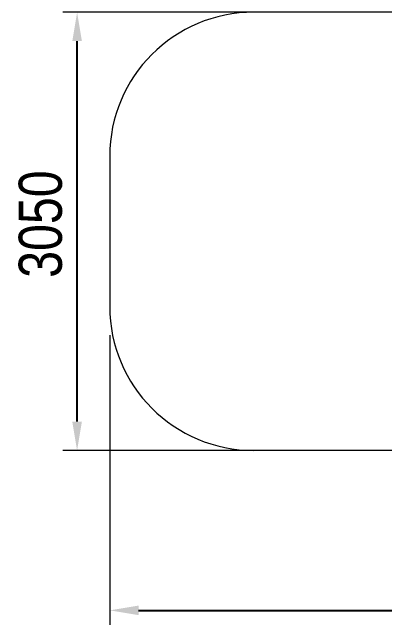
# Model space of a CAD drawing. Header units: millimetres. Extents: x -4194 to 3683, y -2760 to 1498.
# Drawn here: x -4194 to -1608, y -2760 to 1492 of the extents above; entities that cross this region are included whole.
import ezdxf

# ---------------------------------------------------------------- set-up
doc = ezdxf.new("R2010")
doc.units = ezdxf.units.MM
doc.layers.add('DIKOM_ЗОНА', color=80, linetype='Continuous')
doc.layers.add('DIKOM_РАЗМЕР_ЗОНА', color=7, linetype='Continuous')
doc.styles.add('style1', font='arialbd.ttf', dxfattribs={"width": 0.8})
doc.dimstyles.new('1-50', dxfattribs={"dimtxt": 300, "dimasz": 200, "dimexe": 100, "dimexo": 0, "dimgap": 100, "dimtad": 1, "dimtxsty": 'style1', "dimcen": 200, "dimclrd": 7, "dimclre": 7, "dimclrt": 7, "dimadec": 1, "dimazin": 2, "dimtfac": 1, "dimtmove": 0, "dimatfit": 2, "dimfxl": 0, "dimlwd": 25, "dimlwe": 18, "dimarcsym": 0})

# ---------------------------------------------------------------- blocks, each defined once
blk = doc.blocks.new('*D0')
at = {"layer": 'Defpoints', "color": 0, "transparency": 16777216}
for p in [(-3743.5, 1492.3), (-2517.3, 1492.3), (-2517.3, -1550.1)]:
    blk.add_point(p, dxfattribs=at)
at = {"layer": 'DIKOM_РАЗМЕР_ЗОНА', "color": 7, "lineweight": 18, "transparency": 16777216}
for p, q in [((-2517.3, 1492.3), (-3843.5, 1492.3)), ((-2517.3, -1550.1), (-3843.5, -1550.1))]:
    blk.add_line(p, q, dxfattribs=at)
at = {"layer": 'DIKOM_РАЗМЕР_ЗОНА', "color": 7, "lineweight": 25, "transparency": 16777216}
blk.add_line((-3743.5, -1350.1), (-3743.5, 1292.3), dxfattribs=at)
at = {"layer": 'DIKOM_РАЗМЕР_ЗОНА', "color": 7, "transparency": 16777216}
for points in [[(-3776.8, 1292.3), (-3710.2, 1292.3), (-3743.5, 1492.3)], [(-3776.8, -1350.1), (-3710.2, -1350.1), (-3743.5, -1550.1)]]:
    blk.add_solid(points, dxfattribs=at)
at = {"layer": 'DIKOM_РАЗМЕР_ЗОНА', "color": 7, "transparency": 16777216, "insert": (-3996.8, 21.6), "char_height": 300, "attachment_point": 5, "rotation": 90, "style": 'style1'}
blk.add_mtext('{\\fArial|b0|i0|c204|p34;3050}', dxfattribs=at)
blk = doc.blocks.new('*D1')
at = {"layer": 'Defpoints', "color": 0, "transparency": 16777216}
for p in [(3683.3, -647.2), (-3516.7, -749.5), (3683.3, -2660.2)]:
    blk.add_point(p, dxfattribs=at)
at = {"layer": 'DIKOM_РАЗМЕР_ЗОНА', "color": 7, "lineweight": 18, "transparency": 16777216}
for p, q in [((3683.3, -647.2), (3683.3, -2760.2)), ((-3516.7, -749.5), (-3516.7, -2760.2))]:
    blk.add_line(p, q, dxfattribs=at)
at = {"layer": 'DIKOM_РАЗМЕР_ЗОНА', "color": 7, "lineweight": 25, "transparency": 16777216}
blk.add_line((-3316.7, -2660.2), (3483.3, -2660.2), dxfattribs=at)
at = {"layer": 'DIKOM_РАЗМЕР_ЗОНА', "color": 7, "transparency": 16777216}
for points in [[(-3316.7, -2626.8), (-3316.7, -2693.5), (-3516.7, -2660.2)], [(3483.3, -2626.8), (3483.3, -2693.5), (3683.3, -2660.2)]]:
    blk.add_solid(points, dxfattribs=at)
at = {"layer": 'DIKOM_РАЗМЕР_ЗОНА', "color": 7, "transparency": 16777216, "insert": (83.3, -2407), "char_height": 300, "attachment_point": 5, "style": 'style1'}
blk.add_mtext('{\\fArial|b0|i0|c204|p34;7200}', dxfattribs=at)

msp = doc.modelspace()

# ---------------------------------------------------------------- linework, layer by layer
at = {"layer": 'DIKOM_ЗОНА', "color": 3, "lineweight": 15}
for p, q in [((2682.746, 1492.314), (-2517.254, 1492.314)), ((-3517.254, 492.314), (-3517.254, -550.076)), ((2682.746, -1550.076), (-2517.254, -1550.076))]:
    msp.add_line(p, q, dxfattribs=at)
for centre, start, end in [((-2517.254, 492.314), 90, 180), ((-2517.254, -550.076), 180, 270)]:
    msp.add_arc(centre, 1000, start, end, dxfattribs=at)

# ---------------------------------------------------------------- dimensions: what is measured, and where the dimension line sits
at = {"layer": 'DIKOM_РАЗМЕР_ЗОНА'}
dim = msp.add_linear_dim(base=(-3743.492, 1492.314), p1=(-2517.254, -1550.076), p2=(-2517.254, 1492.314), angle=90, text='{\\fArial|b0|i0|c204|p34;3050}', dimstyle='1-50', dxfattribs=at)
dim.commit()
dim.dimension.update_dxf_attribs({"geometry": '*D0', "text_midpoint": (-3743.492, 21.619), "dimtype": 160})
dim = msp.add_linear_dim(base=(3683.28, -2660.151), p1=(-3516.72, -749.491), p2=(3683.28, -647.219), text='{\\fArial|b0|i0|c204|p34;<>}', dimstyle='1-50', dxfattribs=at)
dim.commit()
dim.dimension.update_dxf_attribs({"geometry": '*D1', "text_midpoint": (83.28, -2660.151), "dimtype": 160})

doc.saveas('drawing.dxf')
